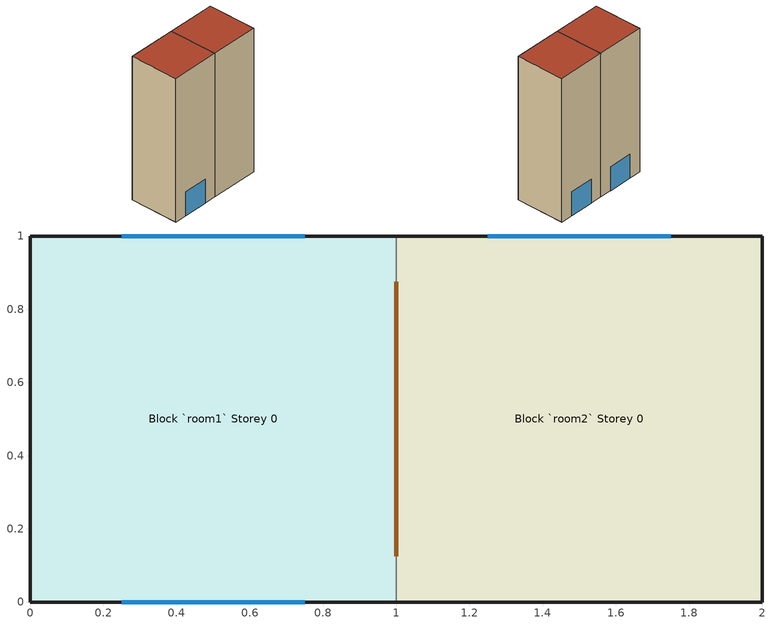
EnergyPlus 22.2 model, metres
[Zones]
Block `room1` Storey 0
 floor ground (Medium Floor): 1,1 1,0 0,0 0,1 z0
 wall outside (Medium Exterior Wall): 1,1 0,1 0,0 1,0 z0:3
 wall to Block `room2` Storey 0 (Medium Partitions): 1,0 1,1 z0:3
 window (Sgl Clr 6mm): 0.75,1 0.25,1 / 0.25,0 0.75,0 z0:0.5
 door inside (Medium Furnishings): 1,0.12 1,0.88 z1:2
 roof outside (Medium Roof/Ceiling): 1,0 1,1 0,1 0,0 z3
Block `room2` Storey 0
 floor ground (Medium Floor): 2,1 2,0 1,0 1,1 z0
 wall outside (Medium Exterior Wall): 1,0 2,0 2,1 1,1 z0:3
 window (Sgl Clr 6mm): 1.75,1 1.25,1 z0:0.5
 roof outside (Medium Roof/Ceiling): 2,0 2,1 1,1 1,0 z3
[BUILDING]
North Axis=0; Terrain=Suburbs; Loads Convergence Tolerance Value=0.04; Temperature Convergence Tolerance Value=0.4; Solar Distribution=FullInteriorAndExterior; Maximum Number of Warmup Days=25; Minimum Number of Warmup Days=6
[SITE:LOCATION]
San Francisco Intl Ap: Latitude=37.62; Longitude=-8; Time Zone=2; Elevation=0
[MATERIAL] Thermal Absorptance=0.9; Solar Absorptance=0.7; Visible Absorptance=0.7
Name | Roughness | Thickness | Conductivity | Density | Specific Heat
F16 Acoustic tile | MediumSmooth | 0.0191 | 0.06 | 368 | 590
G01a 19mm gypsum board | MediumSmooth | 0.019 | 0.16 | 800 | 1090
G05 25mm wood | MediumSmooth | 0.0254 | 0.15 | 608 | 1630
I02 50mm insulation board | MediumRough | 0.0508 | 0.03 | 43 | 1210
M01 100mm brick | MediumRough | 0.1016 | 0.89 | 1920 | 790
M14a 100mm heavyweight concrete | MediumRough | 0.1016 | 1.95 | 2240 | 900
[MATERIAL:AIRGAP]
Name | Thermal Resistance
F04 Wall air space resistance | 0.15
F05 Ceiling air space resistance | 0.18
[WINDOWMATERIAL:GLAZING]
CLEAR 6MM: Optical Data Type=SpectralAverage; Thickness=0.006; Solar Transmittance at Normal Incidence=0.775; Front Side Solar Reflectance at Normal Incidence=0.071; Back Side Solar Reflectance at Normal Incidence=0.071; Visible Transmittance at Normal Incidence=0.881; Front Side Visible Reflectance at Normal Incidence=0.08; Back Side Visible Reflectance at Normal Incidence=0.08; Infrared Transmittance at Normal Incidence=0; Front Side Infrared Hemispherical Emissivity=0.84; Back Side Infrared Hemispherical Emissivity=0.84; Conductivity=0.9; Dirt Correction Factor for Solar and Visible Transmittance=1; Solar Diffusing=No; Youngs modulus=72000000000; Poissons ratio=0.22
[CONSTRUCTION]
Medium Exterior Wall: M01 100mm brick, I02 50mm insulation board, F04 Wall air space resistance, G01a 19mm gypsum board
Medium Roof/Ceiling: M14a 100mm heavyweight concrete, F05 Ceiling air space resistance, F16 Acoustic tile
Medium Partitions: G01a 19mm gypsum board, F04 Wall air space resistance, G01a 19mm gypsum board
Medium Floor: F16 Acoustic tile, F05 Ceiling air space resistance, M14a 100mm heavyweight concrete
Medium Furnishings: G05 25mm wood
Sgl Clr 6mm: CLEAR 6MM
[ZONE] Type=1; Multiplier=1; Ceiling Height=autocalculate; Volume=autocalculate; Floor Area=autocalculate; Part of Total Floor Area=Yes
Block `room1` Storey 0; Block `room2` Storey 0
[AIRFLOWNETWORK:SIMULATIONCONTROL]
Default: AirflowNetwork Control=MultizoneWithoutDistribution; Wind Pressure Coefficient Type=Input; Height Selection for Local Wind Pressure Calculation=OpeningHeight; Building Type=LowRise; Maximum Number of Iterations=500; Initialization Type=ZeroNodePressures; Relative Airflow Convergence Tolerance=0.0001; Absolute Airflow Convergence Tolerance=1e-06; Convergence Acceleration Limit=-0.5; Azimuth Angle of Long Axis of Building=0; Ratio of Building Width Along Short Axis to Width Along Long Axis=1; Height Dependence of External Node Temperature=No; Solver=SkylineLU; Allow Unsupported Zone Equipment=No; Do Distribution Duct Sizing Calculation=No
[AIRFLOWNETWORK:MULTIZONE:ZONE] Ventilation Control Mode=Constant; Minimum Venting Open Factor=0; Indoor and Outdoor Temperature Difference Lower Limit For Maximum Venting Open Factor=0; Indoor and Outdoor Temperature Difference Upper Limit for Minimum Venting Open Factor=100; Indoor and Outdoor Enthalpy Difference Lower Limit For Maximum Venting Open Factor=0; Indoor and Outdoor Enthalpy Difference Upper Limit for Minimum Venting Open Factor=300000; Single Sided Wind Pressure Coefficient Algorithm=Standard; Facade Width=10
Block `room1` Storey 0; Block `room2` Storey 0
[AIRFLOWNETWORK:MULTIZONE:SURFACE] WindowDoor Opening Factor or Crack Factor=1; Ventilation Control Mode=Constant; Minimum Venting Open Factor=0; Indoor and Outdoor Temperature Difference Lower Limit For Maximum Venting Open Factor=0; Indoor and Outdoor Temperature Difference Upper Limit for Minimum Venting Open Factor=100; Indoor and Outdoor Enthalpy Difference Lower Limit For Maximum Venting Open Factor=0; Indoor and Outdoor Enthalpy Difference Upper Limit for Minimum Venting Open Factor=300000; Equivalent Rectangle Method=PolygonHeight; Equivalent Rectangle Aspect Ratio=1
Name | Leakage Component
Window__Block `room1` Storey 0 Wall 0001 | SimpleOpening__Window__Block `room1` Storey 0 Wall 0001
Window__Block `room1` Storey 0 Wall 0003 | SimpleOpening__Window__Block `room1` Storey 0 Wall 0003
Door__Block `room1` Storey 0 Wall 0004_1 | SimpleOpening__Door__Block `room1` Storey 0 Wall 0004_1
Window__Block `room2` Storey 0 Wall 0001 | SimpleOpening__Window__Block `room2` Storey 0 Wall 0001
Door__Block `room2` Storey 0 Wall 0002_1 | SimpleOpening__Door__Block `room2` Storey 0 Wall 0002_1
[AIRFLOWNETWORK:MULTIZONE:COMPONENT:SIMPLEOPENING] Air Mass Flow Coefficient When Opening is Closed=0.001; Air Mass Flow Exponent When Opening is Closed=0.65; Minimum Density Difference for TwoWay Flow=0.0001; Discharge Coefficient=1
SimpleOpening__Window__Block `room1` Storey 0 Wall 0001; SimpleOpening__Window__Block `room1` Storey 0 Wall 0003; SimpleOpening__Door__Block `room1` Storey 0 Wall 0004_1; SimpleOpening__Window__Block `room2` Storey 0 Wall 0001; SimpleOpening__Door__Block `room2` Storey 0 Wall 0002_1
[AIRFLOWNETWORK:MULTIZONE:EXTERNALNODE] External Node Height=0; Symmetric Wind Pressure Coefficient Curve=No; Wind Angle Type=Absolute
Name | Wind Pressure Coefficient Curve
AFN_External_Node_NORTH_room1; AFN_External_Node_NORTH_room2 | AFN_Pressure_Coefficient_Values_NORTH
AFN_External_Node_SOUTH_room1 | AFN_Pressure_Coefficient_Values_SOUTH
[AIRFLOWNETWORK:MULTIZONE:WINDPRESSURECOEFFICIENTARRAY]
AFN_Wind_Directions_0: Wind Direction 1=0; Wind Direction 2=30; Wind Direction 3=60; Wind Direction 4=90; Wind Direction 5=120; Wind Direction 6=150; Wind Direction 7=180; Wind Direction 8=210; Wind Direction 9=240; Wind Direction 10=270; Wind Direction 11=300; Wind Direction 12=330
[AIRFLOWNETWORK:MULTIZONE:WINDPRESSURECOEFFICIENTVALUES] AirflowNetworkMultiZoneWindPressureCoefficientArray=AFN_Wind_Directions_0
Name | Wind Pressure Coefficient Value 1 | Wind Pressure Coefficient Value 2 | Wind Pressure Coefficient Value 3 | Wind Pressure Coefficient Value 4 | Wind Pressure Coefficient Value 5 | Wind Pressure Coefficient Value 6 | Wind Pressure Coefficient Value 7 | Wind Pressure Coefficient Value 8 | Wind Pressure Coefficient Value 9 | Wind Pressure Coefficient Value 10 | Wind Pressure Coefficient Value 11 | Wind Pressure Coefficient Value 12
AFN_Pressure_Coefficient_Values_NORTH | 0.6 | 0.48 | 0.04 | -0.56 | -0.56 | -0.42 | -0.37 | -0.42 | -0.56 | -0.56 | 0.04 | 0.48
AFN_Pressure_Coefficient_Values_SOUTH | -0.37 | -0.42 | -0.56 | -0.56 | 0.04 | 0.48 | 0.6 | 0.48 | 0.04 | -0.56 | -0.56 | -0.42
AFN_Pressure_Coefficient_Values_EAST | -0.56 | 0.04 | 0.48 | 0.6 | 0.48 | 0.04 | -0.56 | -0.56 | -0.42 | -0.37 | -0.42 | -0.56
AFN_Pressure_Coefficient_Values_WEST | -0.56 | -0.56 | -0.42 | -0.37 | -0.42 | -0.56 | -0.56 | 0.04 | 0.48 | 0.6 | 0.48 | 0.04
